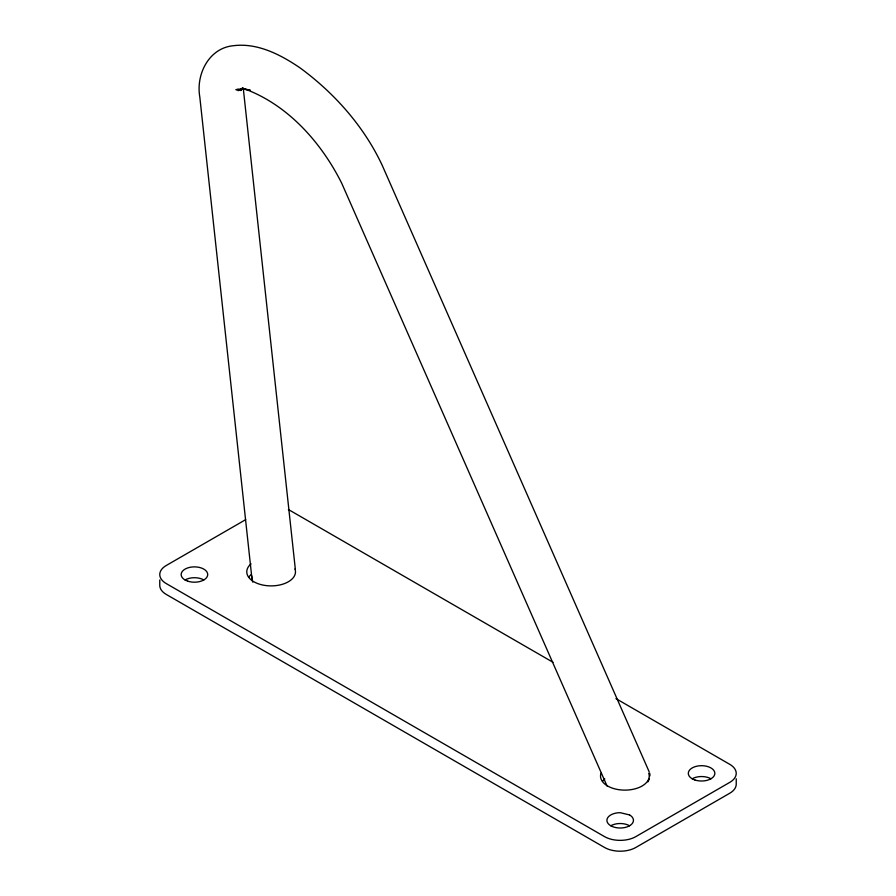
<?xml version="1.0" encoding="UTF-8"?>
<svg xmlns="http://www.w3.org/2000/svg" width="896" height="896" viewBox="0 0 896 896"><rect width="100%" height="100%" fill="white"/><g stroke="black" fill="none" stroke-linecap="round" stroke-linejoin="round"><path stroke-width="1.34" d="M242.032 88.189L240.722 90.574L242.782 87.909M240.072 89.152L238.022 90.664L243.186 88.054M245.717 519.624L166.253 565.499A22.131 12.779 0 0 0 166.253 583.576L604.531 836.618A22.131 12.779 0 0 0 635.835 836.618L729.747 782.387A22.131 12.779 0 0 0 729.747 764.322L615.944 698.611M238.325 89.163L235.894 89.712L242.906 89.051L250.085 90.272M250.141 90.194L244.462 88.85C288.008 104.888 321.317 142.52 341.723 183.254L607.085 786.072M552.989 662.267L291.469 511.28A22.131 12.779 0 0 0 288.366 509.79M649.186 771.837L382.144 165.178C363.91 126.347 334.566 93.24 300.138 67.939C280.683 54.69 257.421 42.56 233.195 45.741C208.813 48.104 195.798 74.536 199.797 96.925L252.045 579.566M243.398 89.466L295.344 569.33M736.232 778.781L736.232 784.202A22.131 12.779 0 0 1 729.747 793.24L635.835 847.459A22.131 12.779 0 0 1 604.531 847.459L166.253 594.418A22.131 12.779 0 0 1 159.768 585.39L159.768 579.958M185.035 579.958A13.283 7.672 0 0 1 203.818 579.958M648.704 773.181A24.349 14.056 0 0 1 624.87 790.126A24.349 14.056 0 0 1 601.037 773.181M602.526 781.323A24.349 14.056 0 0 1 604.811 778.949M294.963 568.949A24.349 14.056 0 0 1 266.336 585.614A24.349 14.056 0 0 1 251.059 563.864M248.774 577.091A24.349 14.056 0 0 1 251.059 574.706M610.792 825.765A13.283 7.672 0 0 1 629.574 825.765M692.182 778.781A13.283 7.672 0 0 1 710.965 778.781M649.634 773.091A22.131 13.205 -23.8 0 1 649.902 775.891M649.432 778.445A22.131 13.205 -23.8 0 1 647.886 781.861M252.829 582.165A22.131 17.909 -6.2 0 1 251.776 575.926M629.574 814.923L620.178 812.683A13.283 7.672 0 0 0 607.354 822.326A13.283 7.672 0 0 0 626.819 826.986A13.283 7.672 0 0 0 629.574 814.923M187.79 581.179A13.283 7.672 0 0 0 207.715 574.538A13.283 7.672 0 0 0 187.79 567.896A13.283 7.672 0 0 0 187.79 581.179M694.926 779.99A13.283 7.672 0 0 0 714.851 773.349A13.283 7.672 0 0 0 694.926 766.718A13.283 7.672 0 0 0 694.926 779.99"/></g></svg>
